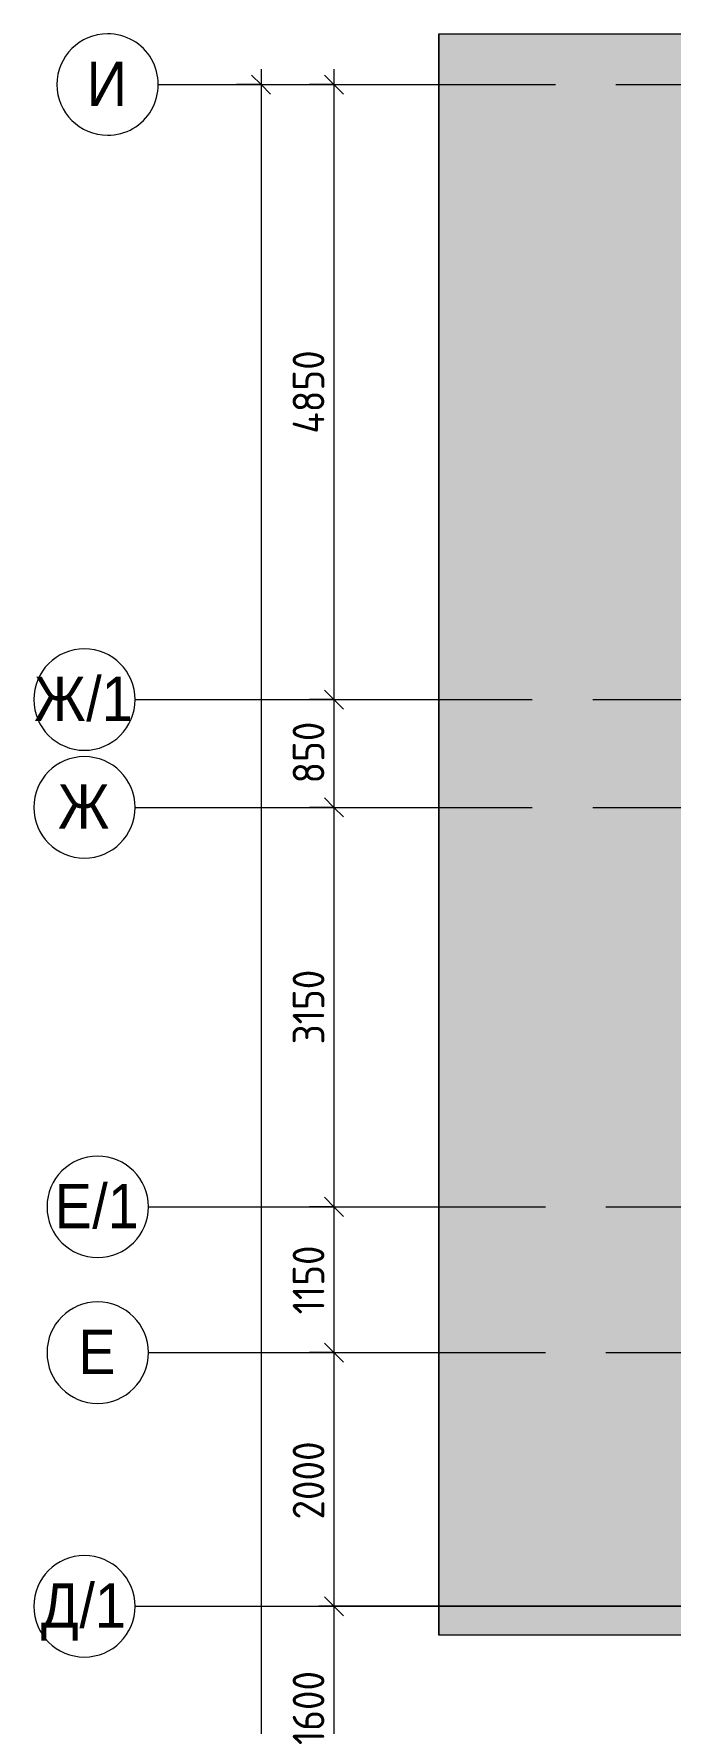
# Model space of a CAD drawing. Header units: millimetres. Extents: x 2623 to 211276, y -8553 to 29000.
# Drawn here: x 17711 to 22735, y 14078 to 27400 of the extents above; entities that cross this region are included whole.
import ezdxf

# ---------------------------------------------------------------- set-up
doc = ezdxf.new("R2010")
doc.units = ezdxf.units.MM
doc.linetypes.add('Осевая', pattern=[3175, 635, -476.25, 1587.5, -476.25])
for name, color, linetype, lineweight in [('A-ANNO-DIMS', 7, 'Continuous', 9), ('A-ANNO-DIMS-100', 7, 'Continuous', 9), ('A-DETL', 7, 'Continuous', 9), ('A-GENM', 7, 'Continuous', 9), ('Оси', 7, 'Continuous', 9), ('Оси-1', 7, 'Continuous', 20), ('Оси-2', 7, 'Осевая', 9)]:
    doc.layers.add(name, color=color, linetype=linetype, lineweight=lineweight)
doc.layers.add('A-DETL-GENF-4', color=7, linetype='Continuous', lineweight=9, true_color=0xd4d4d4)
doc.styles.add('Arial', font='arial.ttf', dxfattribs={"width": 0.9, "height": 350})
doc.styles.add('ISOCPEUR', font='isocpeur.ttf', dxfattribs={"width": 0.9, "height": 250})
doc.dimstyles.new('ISO-2_5_0_9К_БОЛЬШОЙ', dxfattribs={"dimscale": 304.8, "dimtxt": 248.995294, "dimasz": 0.492126, "dimexe": 0.393701, "dimexo": 0.984252, "dimgap": 0, "dimtad": 1, "dimdec": 0, "dimrnd": 10, "dimzin": 0, "dimdsep": 46, "dimtxsty": 'ISOCPEUR', "dimblk1": 'OBLIQUE', "dimblk2": 'OBLIQUE', "dimsah": 1, "dimcen": 0.09, "dimdle": 0.393701, "dimazin": 0, "dimtfac": 1, "dimtdec": 4, "dimtix": 1, "dimtmove": 0, "dimatfit": 3, "dimfxl": 1, "dimtvp": 1, "dimtolj": 1, "dimtzin": 0, "dimarcsym": 2})

# ---------------------------------------------------------------- blocks, each defined once
blk = doc.blocks.new('парапет1 - парапет-18629556-План монтажа стен и перегородок 3 этажа в осях 1-12')
at = {"layer": 'A-GENM'}
for p, q in [((-2411, 27400), (33928, 27400)), ((-2411, 27400), (-2409, 27398)), ((-2411, 14773), (-2411, 27400)), ((-2411, 14773), (-2409, 14775)), ((-268, 14773), (-2411, 14773))]:
    blk.add_line(p, q, dxfattribs=at)
blk = doc.blocks.new('Ось сетки - D8-29747960-План монтажа стен и перегородок 3 этажа в осях 1-12')
at = {"layer": 'Оси-1'}
for start, end in [(360, 180), (180, 360)]:
    blk.add_arc((0, 0), 4, start, end, dxfattribs=at)
blk = doc.blocks.new('DIMBLOCK1-План монтажа стен и перегородок 3 этажа в осях 1-12')
at = {"layer": 'A-ANNO-DIMS-100', "lineweight": 20}
for p, q in [((20081, 27000), (20006, 27075)), ((20081, 27000), (20156, 26925)), ((20081, 22150), (20006, 22225)), ((20081, 22150), (20156, 22075))]:
    blk.add_line(p, q, dxfattribs=at)
at = {"layer": 'A-ANNO-DIMS-100'}
for p, q in [((20081, 27120), (20081, 22150)), ((19887, 27000), (20201, 27000)), ((20081, 27000), (19887, 27000)), ((19887, 22150), (20201, 22150)), ((20081, 22150), (19887, 22150))]:
    blk.add_line(p, q, dxfattribs=at)
at = {"layer": 'A-ANNO-DIMS-100', "color": 0, "insert": (19755, 24247), "char_height": 250, "width": 787.21, "attachment_point": 1, "rotation": 90, "line_spacing_factor": 1.149209, "style": 'ISOCPEUR'}
blk.add_mtext('4850', dxfattribs=at)
blk = doc.blocks.new('_Oblique')
at = {"color": 0, "linetype": 'ByBlock', "lineweight": -2}
blk.add_line((-0.5, -0.5), (0.5, 0.5), dxfattribs=at)
blk = doc.blocks.new('DIMBLOCK2-План монтажа стен и перегородок 3 этажа в осях 1-12')
at = {"layer": 'A-ANNO-DIMS-100'}
for p, q in [((19887, 22150), (20201, 22150)), ((20081, 22150), (19887, 22150)), ((20081, 22150), (20081, 21300)), ((19887, 21300), (20201, 21300)), ((20081, 21300), (19887, 21300))]:
    blk.add_line(p, q, dxfattribs=at)
at = {"layer": 'A-ANNO-DIMS-100', "lineweight": 20}
for p, q in [((20081, 22150), (20006, 22225)), ((20081, 22150), (20156, 22075)), ((20081, 21300), (20006, 21375)), ((20081, 21300), (20156, 21225))]:
    blk.add_line(p, q, dxfattribs=at)
at = {"layer": 'A-ANNO-DIMS-100', "color": 0, "insert": (19755, 21488), "char_height": 250, "width": 568.86, "attachment_point": 1, "rotation": 90, "line_spacing_factor": 1.149209, "style": 'ISOCPEUR'}
blk.add_mtext('850', dxfattribs=at)
blk = doc.blocks.new('DIMBLOCK3-План монтажа стен и перегородок 3 этажа в осях 1-12')
at = {"layer": 'A-ANNO-DIMS-100', "lineweight": 20}
for p, q in [((20081, 21300), (20006, 21375)), ((20081, 21300), (20156, 21225)), ((20081, 18150), (20006, 18225)), ((20081, 18150), (20156, 18075))]:
    blk.add_line(p, q, dxfattribs=at)
at = {"layer": 'A-ANNO-DIMS-100'}
for p, q in [((19887, 21300), (20201, 21300)), ((20081, 21300), (19887, 21300)), ((20081, 21300), (20081, 18150)), ((19887, 18150), (20201, 18150)), ((20081, 18150), (19887, 18150))]:
    blk.add_line(p, q, dxfattribs=at)
at = {"layer": 'A-ANNO-DIMS-100', "color": 0, "insert": (19755, 19431), "char_height": 250, "width": 706.76, "attachment_point": 1, "rotation": 90, "line_spacing_factor": 1.149209, "style": 'ISOCPEUR'}
blk.add_mtext('3150', dxfattribs=at)
blk = doc.blocks.new('DIMBLOCK4-План монтажа стен и перегородок 3 этажа в осях 1-12')
at = {"layer": 'A-ANNO-DIMS-100'}
for p, q in [((19887, 18150), (20201, 18150)), ((20081, 18150), (19887, 18150)), ((20081, 18150), (20081, 17000)), ((19887, 17000), (20201, 17000)), ((20081, 17000), (19887, 17000))]:
    blk.add_line(p, q, dxfattribs=at)
at = {"layer": 'A-ANNO-DIMS-100', "lineweight": 20}
for p, q in [((20081, 18150), (20006, 18225)), ((20081, 18150), (20156, 18075)), ((20081, 17000), (20006, 17075)), ((20081, 17000), (20156, 16925))]:
    blk.add_line(p, q, dxfattribs=at)
at = {"layer": 'A-ANNO-DIMS-100', "color": 0, "insert": (19755, 17302), "char_height": 250, "width": 655.05, "attachment_point": 1, "rotation": 90, "line_spacing_factor": 1.149209, "style": 'ISOCPEUR'}
blk.add_mtext('1150', dxfattribs=at)
blk = doc.blocks.new('DIMBLOCK5-План монтажа стен и перегородок 3 этажа в осях 1-12')
at = {"layer": 'A-ANNO-DIMS-100', "lineweight": 20}
for p, q in [((20081, 17000), (20006, 17075)), ((20081, 17000), (20156, 16925)), ((20081, 15000), (20006, 15075)), ((20081, 15000), (20156, 14925))]:
    blk.add_line(p, q, dxfattribs=at)
at = {"layer": 'A-ANNO-DIMS-100'}
for p, q in [((19887, 17000), (20201, 17000)), ((20081, 17000), (19887, 17000)), ((20081, 17000), (20081, 15000)), ((32879, 15000), (19961, 15000)), ((20081, 15000), (32879, 15000))]:
    blk.add_line(p, q, dxfattribs=at)
at = {"layer": 'A-ANNO-DIMS-100', "color": 0, "insert": (19755, 15684), "char_height": 250, "width": 758.48, "attachment_point": 1, "rotation": 90, "line_spacing_factor": 1.149209, "style": 'ISOCPEUR'}
blk.add_mtext('2000', dxfattribs=at)
blk = doc.blocks.new('DIMBLOCK6-План монтажа стен и перегородок 3 этажа в осях 1-12')
at = {"layer": 'A-ANNO-DIMS-100', "lineweight": 20}
for p, q in [((20081, 15000), (20006, 15075)), ((20081, 15000), (20156, 14925)), ((20081, 13400), (20006, 13475)), ((20081, 13400), (20156, 13325))]:
    blk.add_line(p, q, dxfattribs=at)
at = {"layer": 'A-ANNO-DIMS-100'}
for p, q in [((32879, 15000), (19961, 15000)), ((20081, 15000), (20081, 13400)), ((20081, 15000), (32879, 15000)), ((19887, 13400), (20201, 13400)), ((20081, 13400), (19887, 13400))]:
    blk.add_line(p, q, dxfattribs=at)
at = {"layer": 'A-ANNO-DIMS-100', "color": 0, "insert": (19755, 13906), "char_height": 250, "width": 706.76, "attachment_point": 1, "rotation": 90, "line_spacing_factor": 1.149209, "style": 'ISOCPEUR'}
blk.add_mtext('1600', dxfattribs=at)
blk = doc.blocks.new('DIMBLOCK13-План монтажа стен и перегородок 3 этажа в осях 1-12')
at = {"layer": 'A-ANNO-DIMS-100', "lineweight": 20}
for p, q in [((19505, 27000), (19430, 27075)), ((19505, 27000), (19580, 26925)), ((19505, 0), (19430, 75)), ((19505, 0), (19580, -75))]:
    blk.add_line(p, q, dxfattribs=at)
at = {"layer": 'A-ANNO-DIMS-100'}
for p, q in [((19505, 27120), (19505, -120)), ((19311, 27000), (19625, 27000)), ((19505, 27000), (19311, 27000)), ((19311, 0), (19625, 0)), ((19505, 0), (19311, 0))]:
    blk.add_line(p, q, dxfattribs=at)
at = {"layer": 'A-ANNO-DIMS-100', "color": 0, "insert": (19178, 13105), "char_height": 250, "width": 948.1, "attachment_point": 1, "rotation": 90, "line_spacing_factor": 1.149209, "style": 'ISOCPEUR'}
blk.add_mtext('27000', dxfattribs=at)

msp = doc.modelspace()

# ---------------------------------------------------------------- hatches: boundary and pattern name
at = {"layer": 'A-DETL-GENF-4'}
msp.add_hatch(color=256, dxfattribs=at).paths.add_polyline_path([(23050.4, 14774.9), (23050.4, 15358), (61606, 15358), (61606, 23799.7), (61926.2, 23799.7), (61926.2, 23888.3), (57246.5, 23888.3), (57246.5, 27398.1), (20909.3, 27398.1), (20909.3, 14774.9), (22922.1, 14774.9)])

# ---------------------------------------------------------------- linework, layer by layer
at = {"layer": 'A-DETL'}
for p, q in [((57246.5, 27398.1), (20909.3, 27398.1)), ((20909.3, 27398.1), (20909.3, 14774.9)), ((20909.3, 14774.9), (23050.4, 14774.9))]:
    msp.add_line(p, q, dxfattribs=at)
at = {"layer": 'Оси'}
for p, q in [((18694.1, 27000), (21194.1, 27000)), ((18511.3, 22150), (21011.3, 22150)), ((18511.3, 21300), (21011.3, 21300)), ((18615.9, 18150), (21115.9, 18150)), ((18615.9, 17000), (21115.9, 17000)), ((18511.3, 15000), (21011.3, 15000))]:
    msp.add_line(p, q, dxfattribs=at)
at = {"layer": 'Оси-2'}
for p, q in [((21194.1, 27000), (54728.4, 27000)), ((21011.3, 22150), (59578.4, 22150)), ((21011.3, 21300), (59578.4, 21300)), ((21115.9, 18150), (59578.4, 18150)), ((21115.9, 17000), (59578.4, 17000)), ((21011.3, 15000), (58978.4, 15000))]:
    msp.add_line(p, q, dxfattribs=at)

# ---------------------------------------------------------------- block references
at = {"layer": 'A-GENM'}
msp.add_blockref('парапет1 - парапет-18629556-План монтажа стен и перегородок 3 этажа в осях 1-12', (23318.4, 0), dxfattribs=at)
at = {"layer": 'Оси-1', "xscale": 99.99999999999993, "yscale": 99.99999999999993, "zscale": 99.99999999999993}
for p, rotation in [((18294.1, 27000), 269.9999999999995), ((18111.3, 22150), 269.9999999999994), ((18111.3, 21300), 269.9999999999994), ((18215.9, 18150), 269.9999999999994), ((18215.9, 17000), 269.9999999999994), ((18111.3, 15000), 269.9999999999994)]:
    msp.add_blockref('Ось сетки - D8-29747960-План монтажа стен и перегородок 3 этажа в осях 1-12', p, dxfattribs=dict(at, rotation=rotation))

# ---------------------------------------------------------------- texts
at = {"layer": 'Оси', "char_height": 350, "attachment_point": 1, "style": 'Arial'}
for s, insert, width in [('\\fArial|b0|i0|c204|p34|;\\W.9;И', (18129.6, 27181), 389.62), ('\\fArial|b0|i0|c204|p34|;\\W.9;Ж', (17714.7, 22331), 497.848), ('/1', (18125.4, 22331), 454.557), ('\\fArial|b0|i0|c204|p34|;\\W.9;Ж', (17902.3, 21481), 497.848), ('\\fArial|b0|i0|c204|p34|;\\W.9;Е', (17875.9, 18331), 360.759), ('/1', (18173.6, 18331), 454.557), ('\\fArial|b0|i0|c204|p34|;\\W.9;Е', (18063.1, 17181), 360.759), ('/1', (18071.8, 15181), 454.557), ('\\fArial|b0|i0|c204|p34|;\\W.9;Д', (17768.2, 15181), 367.975)]:
    msp.add_mtext(s, dxfattribs=dict(at, insert=insert, width=width))

# ---------------------------------------------------------------- dimensions: what is measured, and where the dimension line sits
at = {"layer": 'A-ANNO-DIMS'}
for base, p1, p2, override, picture, middle in [((19504.8, 0), (19610.8, 27000), (19610.8, 0), {"dimpost": '<>', "dimfxl": 26999.999823}, 'DIMBLOCK13-План монтажа стен и перегородок 3 этажа в осях 1-12', (19379.8, 13500)), ((20081.4, 22150), (20187.4, 27000), (20187.4, 22150), {"dimpost": '<>', "dimfxl": 4849.999753}, 'DIMBLOCK1-План монтажа стен и перегородок 3 этажа в осях 1-12', (19956.4, 24575)), ((20081.4, 21300), (20187.4, 22150), (20187.4, 21300), {"dimpost": '<>', "dimfxl": 850}, 'DIMBLOCK2-План монтажа стен и перегородок 3 этажа в осях 1-12', (19956.4, 21725)), ((20081.4, 18150), (20187.4, 21300), (20187.4, 18150), {"dimpost": '<>', "dimfxl": 3150}, 'DIMBLOCK3-План монтажа стен и перегородок 3 этажа в осях 1-12', (19956.4, 19725)), ((20081.4, 17000), (20187.4, 18150), (20187.4, 17000), {"dimpost": '<>', "dimfxl": 1150}, 'DIMBLOCK4-План монтажа стен и перегородок 3 этажа в осях 1-12', (19956.4, 17575)), ((20081.4, 15000), (20187.4, 17000), (33179, 15000), {"dimpost": '<>', "dimfxl": 13144.637034}, 'DIMBLOCK5-План монтажа стен и перегородок 3 этажа в осях 1-12', (19956.4, 16000)), ((20081.4, 13400), (33179, 15000), (20187.4, 13400), {"dimpost": '<>', "dimfxl": 13089.747226}, 'DIMBLOCK6-План монтажа стен и перегородок 3 этажа в осях 1-12', (19956.4, 14200))]:
    dim = msp.add_linear_dim(base=base, p1=p1, p2=p2, angle=90, dimstyle='ISO-2_5_0_9К_БОЛЬШОЙ', override=override, dxfattribs=at)
    dim.commit()
    dim.dimension.update_dxf_attribs({"geometry": picture, "text_midpoint": middle})

doc.saveas('drawing.dxf')
